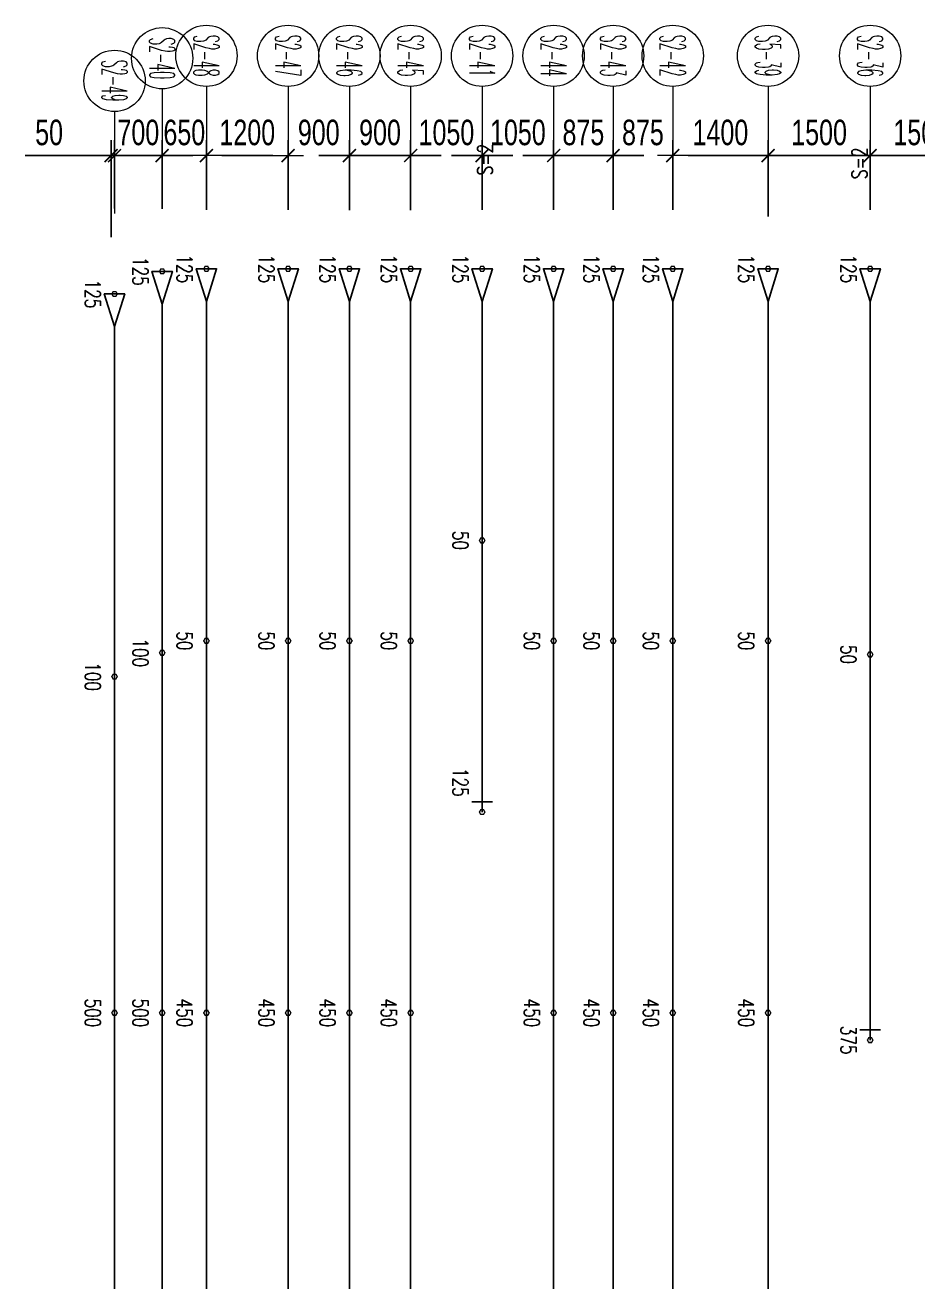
# Model space of a CAD drawing. Header units: millimetres. Extents: x 118516 to 588795, y -24154 to 50684.
# Drawn here: x 507887 to 521001, y 24249 to 42710 of the extents above; entities that cross this region are included whole.
import ezdxf
from ezdxf.enums import TextEntityAlignment as Align

# ---------------------------------------------------------------- set-up
doc = ezdxf.new("R2010")
doc.units = ezdxf.units.MM
doc.layers.get('0').update_dxf_attribs({"lineweight": 20})
doc.layers.get('Defpoints').update_dxf_attribs({"color": 151, "lineweight": 9})
doc.layers.add('ARES_TAG', color=3, linetype='Continuous')
doc.layers.add('NDC_S_TENDON', color=10, linetype='Continuous')
doc.layers.add('Current plane_Column', color=7, linetype='Continuous', true_color=0x4b00ff)
for name, color, linetype, lineweight in [('NDC_S-TENDON', 6, 'Continuous', 35), ('NDC_S_ANNO', 7, 'Continuous', 20), ('NDC_S_DIM', 1, 'Continuous', 15), ('NDC_S_SYMBOL', 1, 'Continuous', 15)]:
    doc.layers.add(name, color=color, linetype=linetype, lineweight=lineweight)
doc.styles.add('ARES_ROMANS_0.36', font='romans.shx', dxfattribs={"width": 0.36, "bigfont": 'vns.shx'})
doc.styles.add('NDC_ANNO', font='', dxfattribs={"width": 0.8})
doc.styles.add('NDC_DIM', font='', dxfattribs={"width": 0.75})
doc.styles.get('NDC_ANNO').set_extended_font_data('Dotum')
doc.styles.get('NDC_DIM').set_extended_font_data('Dotum')
doc.dimstyles.new('NDC_dim_150', dxfattribs={"dimscale": 150, "dimtxt": 2.5, "dimasz": 1.5, "dimexe": 1.5, "dimexo": 2.5, "dimgap": 1, "dimtad": 1, "dimdec": 0, "dimzin": 0, "dimdsep": 46, "dimtxsty": 'NDC_DIM', "dimblk": 'DIMMARK', "dimcen": 0.09, "dimdle": 1.2, "dimclrd": 1, "dimclre": 1, "dimclrt": 3, "dimadec": 0, "dimazin": 0, "dimtfac": 1, "dimtdec": 0, "dimtix": 1, "dimtofl": 0, "dimtmove": 0, "dimatfit": 3, "dimfxl": 8, "dimfxlon": 1, "dimtolj": 1, "dimtzin": 0, "dimarcsym": 0})

# ---------------------------------------------------------------- blocks, each defined once
blk = doc.blocks.new('*U698')
at = {"layer": 'NDC_S_SYMBOL', "color": 3}
blk.add_line((-7250, 0), (-5750, 0), dxfattribs=at)
blk.add_circle((-7700, 0), 450, dxfattribs=at)
at = {"layer": 'NDC_S_TENDON'}
for p, q in [((-3570, 0), (-3144, 0)), ((-3144, 0), (2787, 0)), ((2787, 0), (25216, 0))]:
    blk.add_line(p, q, dxfattribs=at)
blk.add_lwpolyline([(-4090, 0), (-4570, 150), (-4570, -150), (-4090, 0), (-3570, 0)], dxfattribs=at)
at = {"layer": 'ARES_TAG', "style": 'ARES_ROMANS_0.36', "width": 0.36}
blk.add_attdef('S3', text='', height=375, dxfattribs=at).set_placement((-7700, 0), align=Align.MIDDLE_CENTER)
blk = doc.blocks.new('*U699')
at = {"layer": 'NDC_S_SYMBOL', "color": 3}
blk.add_line((-6586, 0), (-5086, 0), dxfattribs=at)
blk.add_circle((-7036, 0), 450, dxfattribs=at)
at = {"layer": 'NDC_S_TENDON'}
for p, q in [((-2907, 0), (-3144, 0)), ((-3144, 0), (2787, 0)), ((2787, 0), (25216, 0))]:
    blk.add_line(p, q, dxfattribs=at)
blk.add_lwpolyline([(-3427, 0), (-3907, 150), (-3907, -150), (-3427, 0), (-2907, 0)], dxfattribs=at)
at = {"layer": 'ARES_TAG', "style": 'ARES_ROMANS_0.36', "width": 0.36}
blk.add_attdef('S3', text='', height=375, dxfattribs=at).set_placement((-7036, 0), align=Align.MIDDLE_CENTER)
blk = doc.blocks.new('*U659')
at = {"layer": 'NDC_S_SYMBOL', "color": 3}
blk.add_line((-7323, 0), (-5823, 0), dxfattribs=at)
blk.add_circle((-7773, 0), 450, dxfattribs=at)
at = {"layer": 'NDC_S_TENDON'}
for p, q in [((-3644, 0), (-3144, 0)), ((-3144, 0), (2787, 0)), ((2787, 0), (25216, 0))]:
    blk.add_line(p, q, dxfattribs=at)
blk.add_lwpolyline([(-4164, 0), (-4644, 150), (-4644, -150), (-4164, 0), (-3644, 0)], dxfattribs=at)
at = {"layer": 'ARES_TAG', "style": 'ARES_ROMANS_0.36', "width": 0.36}
blk.add_attdef('S3', text='', height=375, dxfattribs=at).set_placement((-7773, 0), align=Align.MIDDLE_CENTER)
blk = doc.blocks.new('*U657')
at = {"layer": 'NDC_S_SYMBOL', "color": 3}
blk.add_line((-7323, 0), (-5823, 0), dxfattribs=at)
blk.add_circle((-7773, 0), 450, dxfattribs=at)
at = {"layer": 'NDC_S_TENDON'}
for p, q in [((-3644, 0), (-3144, 0)), ((-3144, 0), (2787, 0)), ((2787, 0), (5686, 0)), ((5686, 0), (6686, 0)), ((6536, -150), (6536, 150))]:
    blk.add_line(p, q, dxfattribs=at)
blk.add_lwpolyline([(-4164, 0), (-4644, 150), (-4644, -150), (-4164, 0), (-3644, 0)], dxfattribs=at)
at = {"layer": 'ARES_TAG', "style": 'ARES_ROMANS_0.36', "width": 0.36}
blk.add_attdef('S3', text='', height=375, dxfattribs=at).set_placement((-7773, 0), align=Align.MIDDLE_CENTER)
blk = doc.blocks.new('*U695')
at = {"layer": 'NDC_S_SYMBOL', "color": 3}
blk.add_line((-7323, 0), (-5823, 0), dxfattribs=at)
blk.add_circle((-7773, 0), 450, dxfattribs=at)
at = {"layer": 'NDC_S_TENDON'}
for p, q in [((-3644, 0), (-3144, 0)), ((-3144, 0), (2787, 0)), ((2787, 0), (2336, 0)), ((2336, 0), (3336, 0)), ((3186, -150), (3186, 150))]:
    blk.add_line(p, q, dxfattribs=at)
blk.add_lwpolyline([(-4164, 0), (-4644, 150), (-4644, -150), (-4164, 0), (-3644, 0)], dxfattribs=at)
at = {"layer": 'ARES_TAG', "style": 'ARES_ROMANS_0.36', "width": 0.36}
blk.add_attdef('S3', text='', height=375, dxfattribs=at).set_placement((-7773, 0), align=Align.MIDDLE_CENTER)
blk = doc.blocks.new('HTB TDY')
at = {"layer": 'NDC_S-TENDON', "linetype": 'Continuous'}
for points, elevation in [([(1190, 29593, 20, 20, 0), (1170, 29628, 20, 20, 0), (1130, 29628, 20, 20, 0), (1110, 29593, 20, 20, 0), (1130, 29558, 20, 20, 0), (1170, 29558, 20, 20, 0)], 3575), ([(1190, 29593, 20, 20, 0), (1170, 29628, 20, 20, 0), (1130, 29628, 20, 20, 0), (1110, 29593, 20, 20, 0), (1130, 29558, 20, 20, 0), (1170, 29558, 20, 20, 0)], 3575), ([(1840, 29630, 20, 20, 0), (1820, 29665, 20, 20, 0), (1780, 29665, 20, 20, 0), (1760, 29630, 20, 20, 0), (1780, 29595, 20, 20, 0), (1820, 29595, 20, 20, 0)], 3575), ([(1840, 29630, 20, 20, 0), (1820, 29665, 20, 20, 0), (1780, 29665, 20, 20, 0), (1760, 29630, 20, 20, 0), (1780, 29595, 20, 20, 0), (1820, 29595, 20, 20, 0)], 3575), ([(3040, 29630, 20, 20, 0), (3020, 29665, 20, 20, 0), (2980, 29665, 20, 20, 0), (2960, 29630, 20, 20, 0), (2980, 29595, 20, 20, 0), (3020, 29595, 20, 20, 0)], 3575), ([(3040, 29630, 20, 20, 0), (3020, 29665, 20, 20, 0), (2980, 29665, 20, 20, 0), (2960, 29630, 20, 20, 0), (2980, 29595, 20, 20, 0), (3020, 29595, 20, 20, 0)], 3575), ([(3940, 29630, 20, 20, 0), (3920, 29665, 20, 20, 0), (3880, 29665, 20, 20, 0), (3860, 29630, 20, 20, 0), (3880, 29595, 20, 20, 0), (3920, 29595, 20, 20, 0)], 3575), ([(3940, 29630, 20, 20, 0), (3920, 29665, 20, 20, 0), (3880, 29665, 20, 20, 0), (3860, 29630, 20, 20, 0), (3880, 29595, 20, 20, 0), (3920, 29595, 20, 20, 0)], 3575), ([(4840, 29630, 20, 20, 0), (4820, 29665, 20, 20, 0), (4780, 29665, 20, 20, 0), (4760, 29630, 20, 20, 0), (4780, 29595, 20, 20, 0), (4820, 29595, 20, 20, 0)], 3575), ([(4840, 29630, 20, 20, 0), (4820, 29665, 20, 20, 0), (4780, 29665, 20, 20, 0), (4760, 29630, 20, 20, 0), (4780, 29595, 20, 20, 0), (4820, 29595, 20, 20, 0)], 3575), ([(5890, 29630, 20, 20, 0), (5870, 29665, 20, 20, 0), (5830, 29665, 20, 20, 0), (5810, 29630, 20, 20, 0), (5830, 29595, 20, 20, 0), (5870, 29595, 20, 20, 0)], 3575), ([(5890, 29630, 20, 20, 0), (5870, 29665, 20, 20, 0), (5830, 29665, 20, 20, 0), (5810, 29630, 20, 20, 0), (5830, 29595, 20, 20, 0), (5870, 29595, 20, 20, 0)], 3575), ([(6940, 29630, 20, 20, 0), (6920, 29665, 20, 20, 0), (6880, 29665, 20, 20, 0), (6860, 29630, 20, 20, 0), (6880, 29595, 20, 20, 0), (6920, 29595, 20, 20, 0)], 3575), ([(6940, 29630, 20, 20, 0), (6920, 29665, 20, 20, 0), (6880, 29665, 20, 20, 0), (6860, 29630, 20, 20, 0), (6880, 29595, 20, 20, 0), (6920, 29595, 20, 20, 0)], 3575), ([(7815, 29630, 20, 20, 0), (7795, 29665, 20, 20, 0), (7755, 29665, 20, 20, 0), (7735, 29630, 20, 20, 0), (7755, 29595, 20, 20, 0), (7795, 29595, 20, 20, 0)], 3575), ([(7815, 29630, 20, 20, 0), (7795, 29665, 20, 20, 0), (7755, 29665, 20, 20, 0), (7735, 29630, 20, 20, 0), (7755, 29595, 20, 20, 0), (7795, 29595, 20, 20, 0)], 3575), ([(8690, 29630, 20, 20, 0), (8670, 29665, 20, 20, 0), (8630, 29665, 20, 20, 0), (8610, 29630, 20, 20, 0), (8630, 29595, 20, 20, 0), (8670, 29595, 20, 20, 0)], 3575), ([(8690, 29630, 20, 20, 0), (8670, 29665, 20, 20, 0), (8630, 29665, 20, 20, 0), (8610, 29630, 20, 20, 0), (8630, 29595, 20, 20, 0), (8670, 29595, 20, 20, 0)], 3575), ([(10090, 29630, 20, 20, 0), (10070, 29665, 20, 20, 0), (10030, 29665, 20, 20, 0), (10010, 29630, 20, 20, 0), (10030, 29595, 20, 20, 0), (10070, 29595, 20, 20, 0)], 3575), ([(10090, 29630, 20, 20, 0), (10070, 29665, 20, 20, 0), (10030, 29665, 20, 20, 0), (10010, 29630, 20, 20, 0), (10030, 29595, 20, 20, 0), (10070, 29595, 20, 20, 0)], 3575), ([(11590, 29630, 20, 20, 0), (11570, 29665, 20, 20, 0), (11530, 29665, 20, 20, 0), (11510, 29630, 20, 20, 0), (11530, 29595, 20, 20, 0), (11570, 29595, 20, 20, 0)], 3575), ([(11590, 29630, 20, 20, 0), (11570, 29665, 20, 20, 0), (11530, 29665, 20, 20, 0), (11510, 29630, 20, 20, 0), (11530, 29595, 20, 20, 0), (11570, 29595, 20, 20, 0)], 3575), ([(490, 29261, 20, 20, 0), (470, 29296, 20, 20, 0), (430, 29296, 20, 20, 0), (410, 29261, 20, 20, 0), (430, 29227, 20, 20, 0), (470, 29227, 20, 20, 0)], 3575), ([(490, 29261, 20, 20, 0), (470, 29296, 20, 20, 0), (430, 29296, 20, 20, 0), (410, 29261, 20, 20, 0), (430, 29227, 20, 20, 0), (470, 29227, 20, 20, 0)], 3575), ([(5890, 25640, 20, 20, 0), (5870, 25675, 20, 20, 0), (5830, 25675, 20, 20, 0), (5810, 25640, 20, 20, 0), (5830, 25605, 20, 20, 0), (5870, 25605, 20, 20, 0)], 3500), ([(5890, 25640, 20, 20, 0), (5870, 25675, 20, 20, 0), (5830, 25675, 20, 20, 0), (5810, 25640, 20, 20, 0), (5830, 25605, 20, 20, 0), (5870, 25605, 20, 20, 0)], 3500), ([(1840, 24165, 20, 20, 0), (1820, 24200, 20, 20, 0), (1780, 24200, 20, 20, 0), (1760, 24165, 20, 20, 0), (1780, 24130, 20, 20, 0), (1820, 24130, 20, 20, 0)], 3500), ([(1840, 24165, 20, 20, 0), (1820, 24200, 20, 20, 0), (1780, 24200, 20, 20, 0), (1760, 24165, 20, 20, 0), (1780, 24130, 20, 20, 0), (1820, 24130, 20, 20, 0)], 3500), ([(3040, 24165, 20, 20, 0), (3020, 24200, 20, 20, 0), (2980, 24200, 20, 20, 0), (2960, 24165, 20, 20, 0), (2980, 24130, 20, 20, 0), (3020, 24130, 20, 20, 0)], 3500), ([(3040, 24165, 20, 20, 0), (3020, 24200, 20, 20, 0), (2980, 24200, 20, 20, 0), (2960, 24165, 20, 20, 0), (2980, 24130, 20, 20, 0), (3020, 24130, 20, 20, 0)], 3500), ([(3940, 24165, 20, 20, 0), (3920, 24200, 20, 20, 0), (3880, 24200, 20, 20, 0), (3860, 24165, 20, 20, 0), (3880, 24130, 20, 20, 0), (3920, 24130, 20, 20, 0)], 3500), ([(3940, 24165, 20, 20, 0), (3920, 24200, 20, 20, 0), (3880, 24200, 20, 20, 0), (3860, 24165, 20, 20, 0), (3880, 24130, 20, 20, 0), (3920, 24130, 20, 20, 0)], 3500), ([(4840, 24165, 20, 20, 0), (4820, 24200, 20, 20, 0), (4780, 24200, 20, 20, 0), (4760, 24165, 20, 20, 0), (4780, 24130, 20, 20, 0), (4820, 24130, 20, 20, 0)], 3500), ([(4840, 24165, 20, 20, 0), (4820, 24200, 20, 20, 0), (4780, 24200, 20, 20, 0), (4760, 24165, 20, 20, 0), (4780, 24130, 20, 20, 0), (4820, 24130, 20, 20, 0)], 3500), ([(6940, 24165, 20, 20, 0), (6920, 24200, 20, 20, 0), (6880, 24200, 20, 20, 0), (6860, 24165, 20, 20, 0), (6880, 24130, 20, 20, 0), (6920, 24130, 20, 20, 0)], 3500), ([(6940, 24165, 20, 20, 0), (6920, 24200, 20, 20, 0), (6880, 24200, 20, 20, 0), (6860, 24165, 20, 20, 0), (6880, 24130, 20, 20, 0), (6920, 24130, 20, 20, 0)], 3500), ([(7815, 24165, 20, 20, 0), (7795, 24200, 20, 20, 0), (7755, 24200, 20, 20, 0), (7735, 24165, 20, 20, 0), (7755, 24130, 20, 20, 0), (7795, 24130, 20, 20, 0)], 3500), ([(7815, 24165, 20, 20, 0), (7795, 24200, 20, 20, 0), (7755, 24200, 20, 20, 0), (7735, 24165, 20, 20, 0), (7755, 24130, 20, 20, 0), (7795, 24130, 20, 20, 0)], 3500), ([(8690, 24165, 20, 20, 0), (8670, 24200, 20, 20, 0), (8630, 24200, 20, 20, 0), (8610, 24165, 20, 20, 0), (8630, 24130, 20, 20, 0), (8670, 24130, 20, 20, 0)], 3500), ([(8690, 24165, 20, 20, 0), (8670, 24200, 20, 20, 0), (8630, 24200, 20, 20, 0), (8610, 24165, 20, 20, 0), (8630, 24130, 20, 20, 0), (8670, 24130, 20, 20, 0)], 3500), ([(10090, 24165, 20, 20, 0), (10070, 24200, 20, 20, 0), (10030, 24200, 20, 20, 0), (10010, 24165, 20, 20, 0), (10030, 24130, 20, 20, 0), (10070, 24130, 20, 20, 0)], 3500), ([(10090, 24165, 20, 20, 0), (10070, 24200, 20, 20, 0), (10030, 24200, 20, 20, 0), (10010, 24165, 20, 20, 0), (10030, 24130, 20, 20, 0), (10070, 24130, 20, 20, 0)], 3500), ([(1190, 23990, 20, 20, 0), (1170, 24025, 20, 20, 0), (1130, 24025, 20, 20, 0), (1110, 23990, 20, 20, 0), (1130, 23955, 20, 20, 0), (1170, 23955, 20, 20, 0)], 3200), ([(1190, 23990, 20, 20, 0), (1170, 24025, 20, 20, 0), (1130, 24025, 20, 20, 0), (1110, 23990, 20, 20, 0), (1130, 23955, 20, 20, 0), (1170, 23955, 20, 20, 0)], 3200), ([(11590, 23965, 20, 20, 0), (11570, 24000, 20, 20, 0), (11530, 24000, 20, 20, 0), (11510, 23965, 20, 20, 0), (11530, 23930, 20, 20, 0), (11570, 23930, 20, 20, 0)], 3500), ([(11590, 23965, 20, 20, 0), (11570, 24000, 20, 20, 0), (11530, 24000, 20, 20, 0), (11510, 23965, 20, 20, 0), (11530, 23930, 20, 20, 0), (11570, 23930, 20, 20, 0)], 3500), ([(490, 23640, 20, 20, 0), (470, 23675, 20, 20, 0), (430, 23675, 20, 20, 0), (410, 23640, 20, 20, 0), (430, 23605, 20, 20, 0), (470, 23605, 20, 20, 0)], 3200), ([(490, 23640, 20, 20, 0), (470, 23675, 20, 20, 0), (430, 23675, 20, 20, 0), (410, 23640, 20, 20, 0), (430, 23605, 20, 20, 0), (470, 23605, 20, 20, 0)], 3200), ([(5890, 21650, 20, 20, 0), (5870, 21685, 20, 20, 0), (5830, 21685, 20, 20, 0), (5810, 21650, 20, 20, 0), (5830, 21615, 20, 20, 0), (5870, 21615, 20, 20, 0)], 3575), ([(5890, 21650, 20, 20, 0), (5870, 21685, 20, 20, 0), (5830, 21685, 20, 20, 0), (5810, 21650, 20, 20, 0), (5830, 21615, 20, 20, 0), (5870, 21615, 20, 20, 0)], 3575), ([(490, 18700, 20, 20, 0), (470, 18735, 20, 20, 0), (430, 18735, 20, 20, 0), (410, 18700, 20, 20, 0), (430, 18665, 20, 20, 0), (470, 18665, 20, 20, 0)], 3600), ([(490, 18700, 20, 20, 0), (470, 18735, 20, 20, 0), (430, 18735, 20, 20, 0), (410, 18700, 20, 20, 0), (430, 18665, 20, 20, 0), (470, 18665, 20, 20, 0)], 3600), ([(490, 18700, 20, 20, 0), (470, 18735, 20, 20, 0), (430, 18735, 20, 20, 0), (410, 18700, 20, 20, 0), (430, 18665, 20, 20, 0), (470, 18665, 20, 20, 0)], 3600), ([(490, 18700, 20, 20, 0), (470, 18735, 20, 20, 0), (430, 18735, 20, 20, 0), (410, 18700, 20, 20, 0), (430, 18665, 20, 20, 0), (470, 18665, 20, 20, 0)], 3600), ([(1190, 18700, 20, 20, 0), (1170, 18735, 20, 20, 0), (1130, 18735, 20, 20, 0), (1110, 18700, 20, 20, 0), (1130, 18665, 20, 20, 0), (1170, 18665, 20, 20, 0)], 3600), ([(1190, 18700, 20, 20, 0), (1170, 18735, 20, 20, 0), (1130, 18735, 20, 20, 0), (1110, 18700, 20, 20, 0), (1130, 18665, 20, 20, 0), (1170, 18665, 20, 20, 0)], 3600), ([(1190, 18700, 20, 20, 0), (1170, 18735, 20, 20, 0), (1130, 18735, 20, 20, 0), (1110, 18700, 20, 20, 0), (1130, 18665, 20, 20, 0), (1170, 18665, 20, 20, 0)], 3600), ([(1190, 18700, 20, 20, 0), (1170, 18735, 20, 20, 0), (1130, 18735, 20, 20, 0), (1110, 18700, 20, 20, 0), (1130, 18665, 20, 20, 0), (1170, 18665, 20, 20, 0)], 3600), ([(1840, 18700, 20, 20, 0), (1820, 18735, 20, 20, 0), (1780, 18735, 20, 20, 0), (1760, 18700, 20, 20, 0), (1780, 18665, 20, 20, 0), (1820, 18665, 20, 20, 0)], 3650), ([(1840, 18700, 20, 20, 0), (1820, 18735, 20, 20, 0), (1780, 18735, 20, 20, 0), (1760, 18700, 20, 20, 0), (1780, 18665, 20, 20, 0), (1820, 18665, 20, 20, 0)], 3650), ([(1840, 18700, 20, 20, 0), (1820, 18735, 20, 20, 0), (1780, 18735, 20, 20, 0), (1760, 18700, 20, 20, 0), (1780, 18665, 20, 20, 0), (1820, 18665, 20, 20, 0)], 3650), ([(1840, 18700, 20, 20, 0), (1820, 18735, 20, 20, 0), (1780, 18735, 20, 20, 0), (1760, 18700, 20, 20, 0), (1780, 18665, 20, 20, 0), (1820, 18665, 20, 20, 0)], 3650), ([(3040, 18700, 20, 20, 0), (3020, 18735, 20, 20, 0), (2980, 18735, 20, 20, 0), (2960, 18700, 20, 20, 0), (2980, 18665, 20, 20, 0), (3020, 18665, 20, 20, 0)], 3650), ([(3040, 18700, 20, 20, 0), (3020, 18735, 20, 20, 0), (2980, 18735, 20, 20, 0), (2960, 18700, 20, 20, 0), (2980, 18665, 20, 20, 0), (3020, 18665, 20, 20, 0)], 3650), ([(3040, 18700, 20, 20, 0), (3020, 18735, 20, 20, 0), (2980, 18735, 20, 20, 0), (2960, 18700, 20, 20, 0), (2980, 18665, 20, 20, 0), (3020, 18665, 20, 20, 0)], 3650), ([(3040, 18700, 20, 20, 0), (3020, 18735, 20, 20, 0), (2980, 18735, 20, 20, 0), (2960, 18700, 20, 20, 0), (2980, 18665, 20, 20, 0), (3020, 18665, 20, 20, 0)], 3650), ([(3940, 18700, 20, 20, 0), (3920, 18735, 20, 20, 0), (3880, 18735, 20, 20, 0), (3860, 18700, 20, 20, 0), (3880, 18665, 20, 20, 0), (3920, 18665, 20, 20, 0)], 3650), ([(3940, 18700, 20, 20, 0), (3920, 18735, 20, 20, 0), (3880, 18735, 20, 20, 0), (3860, 18700, 20, 20, 0), (3880, 18665, 20, 20, 0), (3920, 18665, 20, 20, 0)], 3650), ([(3940, 18700, 20, 20, 0), (3920, 18735, 20, 20, 0), (3880, 18735, 20, 20, 0), (3860, 18700, 20, 20, 0), (3880, 18665, 20, 20, 0), (3920, 18665, 20, 20, 0)], 3650), ([(3940, 18700, 20, 20, 0), (3920, 18735, 20, 20, 0), (3880, 18735, 20, 20, 0), (3860, 18700, 20, 20, 0), (3880, 18665, 20, 20, 0), (3920, 18665, 20, 20, 0)], 3650), ([(4840, 18700, 20, 20, 0), (4820, 18735, 20, 20, 0), (4780, 18735, 20, 20, 0), (4760, 18700, 20, 20, 0), (4780, 18665, 20, 20, 0), (4820, 18665, 20, 20, 0)], 3650), ([(4840, 18700, 20, 20, 0), (4820, 18735, 20, 20, 0), (4780, 18735, 20, 20, 0), (4760, 18700, 20, 20, 0), (4780, 18665, 20, 20, 0), (4820, 18665, 20, 20, 0)], 3650), ([(4840, 18700, 20, 20, 0), (4820, 18735, 20, 20, 0), (4780, 18735, 20, 20, 0), (4760, 18700, 20, 20, 0), (4780, 18665, 20, 20, 0), (4820, 18665, 20, 20, 0)], 3650), ([(4840, 18700, 20, 20, 0), (4820, 18735, 20, 20, 0), (4780, 18735, 20, 20, 0), (4760, 18700, 20, 20, 0), (4780, 18665, 20, 20, 0), (4820, 18665, 20, 20, 0)], 3650), ([(6940, 18700, 20, 20, 0), (6920, 18735, 20, 20, 0), (6880, 18735, 20, 20, 0), (6860, 18700, 20, 20, 0), (6880, 18665, 20, 20, 0), (6920, 18665, 20, 20, 0)], 3650), ([(6940, 18700, 20, 20, 0), (6920, 18735, 20, 20, 0), (6880, 18735, 20, 20, 0), (6860, 18700, 20, 20, 0), (6880, 18665, 20, 20, 0), (6920, 18665, 20, 20, 0)], 3650), ([(6940, 18700, 20, 20, 0), (6920, 18735, 20, 20, 0), (6880, 18735, 20, 20, 0), (6860, 18700, 20, 20, 0), (6880, 18665, 20, 20, 0), (6920, 18665, 20, 20, 0)], 3650), ([(6940, 18700, 20, 20, 0), (6920, 18735, 20, 20, 0), (6880, 18735, 20, 20, 0), (6860, 18700, 20, 20, 0), (6880, 18665, 20, 20, 0), (6920, 18665, 20, 20, 0)], 3650), ([(7815, 18700, 20, 20, 0), (7795, 18735, 20, 20, 0), (7755, 18735, 20, 20, 0), (7735, 18700, 20, 20, 0), (7755, 18665, 20, 20, 0), (7795, 18665, 20, 20, 0)], 3650), ([(7815, 18700, 20, 20, 0), (7795, 18735, 20, 20, 0), (7755, 18735, 20, 20, 0), (7735, 18700, 20, 20, 0), (7755, 18665, 20, 20, 0), (7795, 18665, 20, 20, 0)], 3650), ([(7815, 18700, 20, 20, 0), (7795, 18735, 20, 20, 0), (7755, 18735, 20, 20, 0), (7735, 18700, 20, 20, 0), (7755, 18665, 20, 20, 0), (7795, 18665, 20, 20, 0)], 3650), ([(7815, 18700, 20, 20, 0), (7795, 18735, 20, 20, 0), (7755, 18735, 20, 20, 0), (7735, 18700, 20, 20, 0), (7755, 18665, 20, 20, 0), (7795, 18665, 20, 20, 0)], 3650), ([(8690, 18700, 20, 20, 0), (8670, 18735, 20, 20, 0), (8630, 18735, 20, 20, 0), (8610, 18700, 20, 20, 0), (8630, 18665, 20, 20, 0), (8670, 18665, 20, 20, 0)], 3650), ([(8690, 18700, 20, 20, 0), (8670, 18735, 20, 20, 0), (8630, 18735, 20, 20, 0), (8610, 18700, 20, 20, 0), (8630, 18665, 20, 20, 0), (8670, 18665, 20, 20, 0)], 3650), ([(8690, 18700, 20, 20, 0), (8670, 18735, 20, 20, 0), (8630, 18735, 20, 20, 0), (8610, 18700, 20, 20, 0), (8630, 18665, 20, 20, 0), (8670, 18665, 20, 20, 0)], 3650), ([(8690, 18700, 20, 20, 0), (8670, 18735, 20, 20, 0), (8630, 18735, 20, 20, 0), (8610, 18700, 20, 20, 0), (8630, 18665, 20, 20, 0), (8670, 18665, 20, 20, 0)], 3650), ([(10090, 18700, 20, 20, 0), (10070, 18735, 20, 20, 0), (10030, 18735, 20, 20, 0), (10010, 18700, 20, 20, 0), (10030, 18665, 20, 20, 0), (10070, 18665, 20, 20, 0)], 3650), ([(10090, 18700, 20, 20, 0), (10070, 18735, 20, 20, 0), (10030, 18735, 20, 20, 0), (10010, 18700, 20, 20, 0), (10030, 18665, 20, 20, 0), (10070, 18665, 20, 20, 0)], 3650), ([(10090, 18700, 20, 20, 0), (10070, 18735, 20, 20, 0), (10030, 18735, 20, 20, 0), (10010, 18700, 20, 20, 0), (10030, 18665, 20, 20, 0), (10070, 18665, 20, 20, 0)], 3650), ([(10090, 18700, 20, 20, 0), (10070, 18735, 20, 20, 0), (10030, 18735, 20, 20, 0), (10010, 18700, 20, 20, 0), (10030, 18665, 20, 20, 0), (10070, 18665, 20, 20, 0)], 3650), ([(11590, 18300, 20, 20, 0), (11570, 18335, 20, 20, 0), (11530, 18335, 20, 20, 0), (11510, 18300, 20, 20, 0), (11530, 18265, 20, 20, 0), (11570, 18265, 20, 20, 0)], 3575), ([(11590, 18300, 20, 20, 0), (11570, 18335, 20, 20, 0), (11530, 18335, 20, 20, 0), (11510, 18300, 20, 20, 0), (11530, 18265, 20, 20, 0), (11570, 18265, 20, 20, 0)], 3575)]:
    blk.add_lwpolyline(points, format="xyseb", close=True, dxfattribs=dict(at, elevation=elevation))
ref = blk.add_blockref('*U698', (1150, 25023, 3563), dxfattribs=dict(rotation=270))
ref.add_attrib('S3', 'S2-40', dxfattribs={"layer": 'ARES_TAG', "height": 375, "rotation": 270, "style": 'ARES_ROMANS_0.36', "width": 0.36}).set_placement((1150, 32723, 3563), align=Align.MIDDLE_CENTER)
ref = blk.add_blockref('*U659', (1800, 24986, 3575), dxfattribs=dict(rotation=270))
ref.add_attrib('S3', 'S2-48', dxfattribs={"layer": 'ARES_TAG', "height": 375, "rotation": 270, "style": 'ARES_ROMANS_0.36', "width": 0.36}).set_placement((1800, 32760, 3575), align=Align.MIDDLE_CENTER)
ref = blk.add_blockref('*U659', (3000, 24986, 3575), dxfattribs=dict(rotation=270))
ref.add_attrib('S3', 'S2-47', dxfattribs={"layer": 'ARES_TAG', "height": 375, "rotation": 270, "style": 'ARES_ROMANS_0.36', "width": 0.36}).set_placement((3000, 32760, 3575), align=Align.MIDDLE_CENTER)
ref = blk.add_blockref('*U659', (3900, 24986, 3575), dxfattribs=dict(rotation=270))
ref.add_attrib('S3', 'S2-46', dxfattribs={"layer": 'ARES_TAG', "height": 375, "rotation": 270, "style": 'ARES_ROMANS_0.36', "width": 0.36}).set_placement((3900, 32760, 3575), align=Align.MIDDLE_CENTER)
ref = blk.add_blockref('*U659', (4800, 24986, 3575), dxfattribs=dict(rotation=270))
ref.add_attrib('S3', 'S2-45', dxfattribs={"layer": 'ARES_TAG', "height": 375, "rotation": 270, "style": 'ARES_ROMANS_0.36', "width": 0.36}).set_placement((4800, 32760, 3575), align=Align.MIDDLE_CENTER)
ref = blk.add_blockref('*U695', (5850, 24986, 7150), dxfattribs=dict(rotation=270))
ref.add_attrib('S3', 'S2-41', dxfattribs={"layer": 'ARES_TAG', "height": 375, "rotation": 270, "style": 'ARES_ROMANS_0.36', "width": 0.36}).set_placement((5850, 32760, 7150), align=Align.MIDDLE_CENTER)
ref = blk.add_blockref('*U659', (6900, 24986, 3575), dxfattribs=dict(rotation=270))
ref.add_attrib('S3', 'S2-44', dxfattribs={"layer": 'ARES_TAG', "height": 375, "rotation": 270, "style": 'ARES_ROMANS_0.36', "width": 0.36}).set_placement((6900, 32760, 3575), align=Align.MIDDLE_CENTER)
ref = blk.add_blockref('*U659', (7775, 24986, 3575), dxfattribs=dict(rotation=270))
ref.add_attrib('S3', 'S2-43', dxfattribs={"layer": 'ARES_TAG', "height": 375, "rotation": 270, "style": 'ARES_ROMANS_0.36', "width": 0.36}).set_placement((7775, 32760, 3575), align=Align.MIDDLE_CENTER)
ref = blk.add_blockref('*U659', (8650, 24986, 3575), dxfattribs=dict(rotation=270))
ref.add_attrib('S3', 'S2-42', dxfattribs={"layer": 'ARES_TAG', "height": 375, "rotation": 270, "style": 'ARES_ROMANS_0.36', "width": 0.36}).set_placement((8650, 32760, 3575), align=Align.MIDDLE_CENTER)
ref = blk.add_blockref('*U659', (10050, 24986, 3575), dxfattribs=dict(rotation=270))
ref.add_attrib('S3', 'S5-39', dxfattribs={"layer": 'ARES_TAG', "height": 375, "rotation": 270, "style": 'ARES_ROMANS_0.36', "width": 0.36}).set_placement((10050, 32760, 3575), align=Align.MIDDLE_CENTER)
ref = blk.add_blockref('*U657', (11550, 24986, 3575), dxfattribs=dict(rotation=270))
ref.add_attrib('S3', 'S2-36', dxfattribs={"layer": 'ARES_TAG', "height": 375, "rotation": 270, "style": 'ARES_ROMANS_0.36', "width": 0.36}).set_placement((11550, 32760, 3575), align=Align.MIDDLE_CENTER)
ref = blk.add_blockref('*U699', (450, 25355, 3564), dxfattribs=dict(rotation=270))
ref.add_attrib('S3', 'S2-49', dxfattribs={"layer": 'ARES_TAG', "height": 375, "rotation": 270, "style": 'ARES_ROMANS_0.36', "width": 0.36}).set_placement((450, 32391, 3564), align=Align.MIDDLE_CENTER)
at = {"layer": 'NDC_S_ANNO', "linetype": 'Continuous', "char_height": 225, "attachment_point": 5, "line_spacing_factor": 0.75, "style": 'NDC_ANNO'}
for s, insert, rotation in [('\\FSTANDARD.shx;S=2', (5892, 31234, 3700), 90), ('\\FSTANDARD.shx;S=2', (11393, 31180, 3700), 90), ('\\FSTANDARD.shx;125', (830, 29593, 3565), 270), ('\\FSTANDARD.shx;125', (1480, 29630, 3575), 270), ('\\FSTANDARD.shx;125', (2680, 29630, 3575), 270), ('\\FSTANDARD.shx;125', (3580, 29630, 3575), 270), ('\\FSTANDARD.shx;125', (4480, 29630, 3575), 270), ('\\FSTANDARD.shx;125', (5530, 29630, 3575), 270), ('\\FSTANDARD.shx;125', (6580, 29630, 3575), 270), ('\\FSTANDARD.shx;125', (7455, 29630, 3575), 270), ('\\FSTANDARD.shx;125', (8330, 29630, 3575), 270), ('\\FSTANDARD.shx;125', (9730, 29630, 3575), 270), ('\\FSTANDARD.shx;125', (11230, 29630, 3575), 270), ('\\FSTANDARD.shx;125', (130, 29261, 3570), 270), ('\\FSTANDARD.shx;50', (5530, 25640, 3500), 270), ('\\FSTANDARD.shx;50', (1480, 24165, 3500), 270), ('\\FSTANDARD.shx;50', (2680, 24165, 3500), 270), ('\\FSTANDARD.shx;50', (3580, 24165, 3500), 270), ('\\FSTANDARD.shx;50', (4480, 24165, 3500), 270), ('\\FSTANDARD.shx;50', (6580, 24165, 3500), 270), ('\\FSTANDARD.shx;50', (7455, 24165, 3500), 270), ('\\FSTANDARD.shx;50', (8330, 24165, 3500), 270), ('\\FSTANDARD.shx;50', (9730, 24165, 3500), 270), ('\\FSTANDARD.shx;100', (830, 23990, 3200), 270), ('\\FSTANDARD.shx;50', (11230, 23965, 3500), 270), ('\\FSTANDARD.shx;100', (130, 23640, 3200), 270), ('\\FSTANDARD.shx;125', (5530, 22087, 3575), 270), ('\\FSTANDARD.shx;500', (130, 18700, 3600), 270), ('\\FSTANDARD.shx;500', (830, 18700, 3600), 270), ('\\FSTANDARD.shx;450', (1480, 18700, 3650), 270), ('\\FSTANDARD.shx;450', (2680, 18700, 3650), 270), ('\\FSTANDARD.shx;450', (3580, 18700, 3650), 270), ('\\FSTANDARD.shx;450', (4480, 18700, 3650), 270), ('\\FSTANDARD.shx;450', (6580, 18700, 3650), 270), ('\\FSTANDARD.shx;450', (7455, 18700, 3650), 270), ('\\FSTANDARD.shx;450', (8330, 18700, 3650), 270), ('\\FSTANDARD.shx;450', (9730, 18700, 3650), 270), ('\\FSTANDARD.shx;375', (11230, 18300, 3575), 270)]:
    blk.add_mtext(s, dxfattribs=dict(at, insert=insert, rotation=rotation))
blk = doc.blocks.new('DIMMARK')
at = {"layer": 'NDC_S_DIM', "color": 1}
blk.add_line((-1.5, 0), (1, 0), dxfattribs=at)
at = {"layer": 'NDC_S_DIM', "color": 2, "const_width": 0.1}
blk.add_lwpolyline([(-0.424, -0.424), (0.424, 0.424)], dxfattribs=at)
blk = doc.blocks.new('*D243')
at = {"layer": 'Defpoints', "color": 0, "ltscale": 100, "transparency": 16777216}
for p in [(509200, 40794), (509200, 37478, 3565), (509150, 37432)]:
    blk.add_point(p, dxfattribs=at)
at = {"layer": 'NDC_S_DIM', "color": 1, "lineweight": -2, "ltscale": 100, "transparency": 16777216}
for p, q in [((509150, 39594), (509150, 41019)), ((509200, 40015), (509200, 41019)), ((508925, 40794), (507887, 40794)), ((509425, 40794), (509650, 40794))]:
    blk.add_line(p, q, dxfattribs=at)
at = {"layer": 'NDC_S_DIM', "color": 1, "lineweight": -2, "ltscale": 100, "transparency": 16777216, "xscale": 225, "yscale": 225, "zscale": 225}
blk.add_blockref('DIMMARK', (509150, 40794), dxfattribs=at)
at = {"layer": 'NDC_S_DIM', "color": 1, "lineweight": -2, "ltscale": 100, "transparency": 16777216, "xscale": 225, "yscale": 225, "zscale": 225, "rotation": 180}
blk.add_blockref('DIMMARK', (509200, 40794), dxfattribs=at)
at = {"layer": 'NDC_S_DIM', "color": 3, "ltscale": 100, "transparency": 16777216, "insert": (508239, 41131), "char_height": 375, "attachment_point": 5, "style": 'NDC_DIM'}
blk.add_mtext('\\A1;50', dxfattribs=at)
blk = doc.blocks.new('*D244')
at = {"layer": 'Defpoints', "color": 0, "ltscale": 100, "transparency": 16777216}
for p in [(509900, 40794), (509200, 37478, 3565), (509900, 37444, 3559)]:
    blk.add_point(p, dxfattribs=at)
at = {"layer": 'NDC_S_DIM', "color": 1, "lineweight": -2, "ltscale": 100, "transparency": 16777216}
for p, q in [((509200, 40015), (509200, 41019)), ((509900, 40009), (509900, 41019)), ((508975, 40794), (508750, 40794)), ((510125, 40794), (510350, 40794))]:
    blk.add_line(p, q, dxfattribs=at)
at = {"layer": 'NDC_S_DIM', "color": 1, "lineweight": -2, "ltscale": 100, "transparency": 16777216, "xscale": 225, "yscale": 225, "zscale": 225}
blk.add_blockref('DIMMARK', (509200, 40794), dxfattribs=at)
at = {"layer": 'NDC_S_DIM', "color": 1, "lineweight": -2, "ltscale": 100, "transparency": 16777216, "xscale": 225, "yscale": 225, "zscale": 225, "rotation": 180}
blk.add_blockref('DIMMARK', (509900, 40794), dxfattribs=at)
at = {"layer": 'NDC_S_DIM', "color": 3, "ltscale": 100, "transparency": 16777216, "insert": (509550, 41131), "char_height": 375, "attachment_point": 5, "style": 'NDC_DIM'}
blk.add_mtext('\\A1;700', dxfattribs=at)
blk = doc.blocks.new('*D245')
at = {"layer": 'Defpoints', "color": 0, "ltscale": 100, "transparency": 16777216}
for p in [(510550, 40794), (509900, 37444, 3559), (510550, 37366, 3567)]:
    blk.add_point(p, dxfattribs=at)
at = {"layer": 'NDC_S_DIM', "color": 1, "lineweight": -2, "ltscale": 100, "transparency": 16777216}
for p, q in [((509900, 40009), (509900, 41019)), ((510550, 39999), (510550, 41019)), ((509675, 40794), (509450, 40794)), ((510775, 40794), (511000, 40794))]:
    blk.add_line(p, q, dxfattribs=at)
at = {"layer": 'NDC_S_DIM', "color": 1, "lineweight": -2, "ltscale": 100, "transparency": 16777216, "xscale": 225, "yscale": 225, "zscale": 225}
blk.add_blockref('DIMMARK', (509900, 40794), dxfattribs=at)
at = {"layer": 'NDC_S_DIM', "color": 1, "lineweight": -2, "ltscale": 100, "transparency": 16777216, "xscale": 225, "yscale": 225, "zscale": 225, "rotation": 180}
blk.add_blockref('DIMMARK', (510550, 40794), dxfattribs=at)
at = {"layer": 'NDC_S_DIM', "color": 3, "ltscale": 100, "transparency": 16777216, "insert": (510225, 41131), "char_height": 375, "attachment_point": 5, "style": 'NDC_DIM'}
blk.add_mtext('\\A1;650', dxfattribs=at)
blk = doc.blocks.new('*D246')
at = {"layer": 'Defpoints', "color": 0, "ltscale": 100, "transparency": 16777216}
for p in [(511750, 40794), (510550, 37366, 3567), (511750, 37349, 3567)]:
    blk.add_point(p, dxfattribs=at)
at = {"layer": 'NDC_S_DIM', "color": 1, "lineweight": -2, "ltscale": 100, "transparency": 16777216}
for p, q in [((510550, 39999), (510550, 41019)), ((511750, 39997), (511750, 41019)), ((510775, 40794), (511525, 40794))]:
    blk.add_line(p, q, dxfattribs=at)
at = {"layer": 'NDC_S_DIM', "color": 1, "lineweight": -2, "ltscale": 100, "transparency": 16777216, "xscale": 225, "yscale": 225, "zscale": 225, "rotation": 180}
blk.add_blockref('DIMMARK', (510550, 40794), dxfattribs=at)
at = {"layer": 'NDC_S_DIM', "color": 1, "lineweight": -2, "ltscale": 100, "transparency": 16777216, "xscale": 225, "yscale": 225, "zscale": 225}
blk.add_blockref('DIMMARK', (511750, 40794), dxfattribs=at)
at = {"layer": 'NDC_S_DIM', "color": 3, "ltscale": 100, "transparency": 16777216, "insert": (511150, 41131), "char_height": 375, "attachment_point": 5, "style": 'NDC_DIM'}
blk.add_mtext('\\A1;1200', dxfattribs=at)
blk = doc.blocks.new('*D247')
at = {"layer": 'Defpoints', "color": 0, "ltscale": 100, "transparency": 16777216}
for p in [(512650, 40794), (511750, 37349, 3567), (512650, 37311, 3567)]:
    blk.add_point(p, dxfattribs=at)
at = {"layer": 'NDC_S_DIM', "color": 1, "lineweight": -2, "ltscale": 100, "transparency": 16777216}
for p, q in [((511750, 39997), (511750, 41019)), ((512650, 39992), (512650, 41019)), ((511525, 40794), (511300, 40794)), ((512875, 40794), (513100, 40794))]:
    blk.add_line(p, q, dxfattribs=at)
at = {"layer": 'NDC_S_DIM', "color": 1, "lineweight": -2, "ltscale": 100, "transparency": 16777216, "xscale": 225, "yscale": 225, "zscale": 225}
blk.add_blockref('DIMMARK', (511750, 40794), dxfattribs=at)
at = {"layer": 'NDC_S_DIM', "color": 1, "lineweight": -2, "ltscale": 100, "transparency": 16777216, "xscale": 225, "yscale": 225, "zscale": 225, "rotation": 180}
blk.add_blockref('DIMMARK', (512650, 40794), dxfattribs=at)
at = {"layer": 'NDC_S_DIM', "color": 3, "ltscale": 100, "transparency": 16777216, "insert": (512200, 41131), "char_height": 375, "attachment_point": 5, "style": 'NDC_DIM'}
blk.add_mtext('\\A1;900', dxfattribs=at)
blk = doc.blocks.new('*D248')
at = {"layer": 'Defpoints', "color": 0, "ltscale": 100, "transparency": 16777216}
for p in [(513550, 40794), (512650, 37311, 3567), (513550, 37311, 3567)]:
    blk.add_point(p, dxfattribs=at)
at = {"layer": 'NDC_S_DIM', "color": 1, "lineweight": -2, "ltscale": 100, "transparency": 16777216}
for p, q in [((512650, 39992), (512650, 41019)), ((513550, 39992), (513550, 41019)), ((512425, 40794), (512200, 40794)), ((513775, 40794), (514000, 40794))]:
    blk.add_line(p, q, dxfattribs=at)
at = {"layer": 'NDC_S_DIM', "color": 1, "lineweight": -2, "ltscale": 100, "transparency": 16777216, "xscale": 225, "yscale": 225, "zscale": 225}
blk.add_blockref('DIMMARK', (512650, 40794), dxfattribs=at)
at = {"layer": 'NDC_S_DIM', "color": 1, "lineweight": -2, "ltscale": 100, "transparency": 16777216, "xscale": 225, "yscale": 225, "zscale": 225, "rotation": 180}
blk.add_blockref('DIMMARK', (513550, 40794), dxfattribs=at)
at = {"layer": 'NDC_S_DIM', "color": 3, "ltscale": 100, "transparency": 16777216, "insert": (513100, 41131), "char_height": 375, "attachment_point": 5, "style": 'NDC_DIM'}
blk.add_mtext('\\A1;900', dxfattribs=at)
blk = doc.blocks.new('*D249')
at = {"layer": 'Defpoints', "color": 0, "ltscale": 100, "transparency": 16777216}
for p in [(514600, 40794), (513550, 37311, 3567), (514600, 37346, 3562)]:
    blk.add_point(p, dxfattribs=at)
at = {"layer": 'NDC_S_DIM', "color": 1, "lineweight": -2, "ltscale": 100, "transparency": 16777216}
for p, q in [((513550, 39992), (513550, 41019)), ((514600, 39996), (514600, 41019)), ((513325, 40794), (513100, 40794)), ((514825, 40794), (515050, 40794))]:
    blk.add_line(p, q, dxfattribs=at)
at = {"layer": 'NDC_S_DIM', "color": 1, "lineweight": -2, "ltscale": 100, "transparency": 16777216, "xscale": 225, "yscale": 225, "zscale": 225}
blk.add_blockref('DIMMARK', (513550, 40794), dxfattribs=at)
at = {"layer": 'NDC_S_DIM', "color": 1, "lineweight": -2, "ltscale": 100, "transparency": 16777216, "xscale": 225, "yscale": 225, "zscale": 225, "rotation": 180}
blk.add_blockref('DIMMARK', (514600, 40794), dxfattribs=at)
at = {"layer": 'NDC_S_DIM', "color": 3, "ltscale": 100, "transparency": 16777216, "insert": (514075, 41131), "char_height": 375, "attachment_point": 5, "style": 'NDC_DIM'}
blk.add_mtext('\\A1;1050', dxfattribs=at)
blk = doc.blocks.new('*D250')
at = {"layer": 'Defpoints', "color": 0, "ltscale": 100, "transparency": 16777216}
for p in [(515650, 40794), (514600, 37346, 3562), (515650, 37349, 3567)]:
    blk.add_point(p, dxfattribs=at)
at = {"layer": 'NDC_S_DIM', "color": 1, "lineweight": -2, "ltscale": 100, "transparency": 16777216}
for p, q in [((514600, 39996), (514600, 41019)), ((515650, 39997), (515650, 41019)), ((514375, 40794), (514150, 40794)), ((515875, 40794), (516100, 40794))]:
    blk.add_line(p, q, dxfattribs=at)
at = {"layer": 'NDC_S_DIM', "color": 1, "lineweight": -2, "ltscale": 100, "transparency": 16777216, "xscale": 225, "yscale": 225, "zscale": 225}
blk.add_blockref('DIMMARK', (514600, 40794), dxfattribs=at)
at = {"layer": 'NDC_S_DIM', "color": 1, "lineweight": -2, "ltscale": 100, "transparency": 16777216, "xscale": 225, "yscale": 225, "zscale": 225, "rotation": 180}
blk.add_blockref('DIMMARK', (515650, 40794), dxfattribs=at)
at = {"layer": 'NDC_S_DIM', "color": 3, "ltscale": 100, "transparency": 16777216, "insert": (515125, 41131), "char_height": 375, "attachment_point": 5, "style": 'NDC_DIM'}
blk.add_mtext('\\A1;1050', dxfattribs=at)
blk = doc.blocks.new('*D251')
at = {"layer": 'Defpoints', "color": 0, "ltscale": 100, "transparency": 16777216}
for p in [(518800, 40794), (517400, 37349, 3567), (518800, 37359, 2875)]:
    blk.add_point(p, dxfattribs=at)
at = {"layer": 'NDC_S_DIM', "color": 1, "lineweight": -2, "ltscale": 100, "transparency": 16777216}
for p, q in [((517400, 39997), (517400, 41019)), ((518800, 39898), (518800, 41019)), ((517625, 40794), (518575, 40794))]:
    blk.add_line(p, q, dxfattribs=at)
at = {"layer": 'NDC_S_DIM', "color": 1, "lineweight": -2, "ltscale": 100, "transparency": 16777216, "xscale": 225, "yscale": 225, "zscale": 225, "rotation": 180}
blk.add_blockref('DIMMARK', (517400, 40794), dxfattribs=at)
at = {"layer": 'NDC_S_DIM', "color": 1, "lineweight": -2, "ltscale": 100, "transparency": 16777216, "xscale": 225, "yscale": 225, "zscale": 225}
blk.add_blockref('DIMMARK', (518800, 40794), dxfattribs=at)
at = {"layer": 'NDC_S_DIM', "color": 3, "ltscale": 100, "transparency": 16777216, "insert": (518100, 41131), "char_height": 375, "attachment_point": 5, "style": 'NDC_DIM'}
blk.add_mtext('\\A1;1400', dxfattribs=at)
blk = doc.blocks.new('*D252')
at = {"layer": 'Defpoints', "color": 0, "ltscale": 100, "transparency": 16777216}
for p in [(520300, 40794), (518800, 37359, 2875), (520300, 37350, 3568)]:
    blk.add_point(p, dxfattribs=at)
at = {"layer": 'NDC_S_DIM', "color": 1, "lineweight": -2, "ltscale": 100, "transparency": 16777216}
for p, q in [((518800, 39898), (518800, 41019)), ((520300, 39997), (520300, 41019)), ((519025, 40794), (520075, 40794))]:
    blk.add_line(p, q, dxfattribs=at)
at = {"layer": 'NDC_S_DIM', "color": 1, "lineweight": -2, "ltscale": 100, "transparency": 16777216, "xscale": 225, "yscale": 225, "zscale": 225, "rotation": 180}
blk.add_blockref('DIMMARK', (518800, 40794), dxfattribs=at)
at = {"layer": 'NDC_S_DIM', "color": 1, "lineweight": -2, "ltscale": 100, "transparency": 16777216, "xscale": 225, "yscale": 225, "zscale": 225}
blk.add_blockref('DIMMARK', (520300, 40794), dxfattribs=at)
at = {"layer": 'NDC_S_DIM', "color": 3, "ltscale": 100, "transparency": 16777216, "insert": (519550, 41131), "char_height": 375, "attachment_point": 5, "style": 'NDC_DIM'}
blk.add_mtext('\\A1;1500', dxfattribs=at)
blk = doc.blocks.new('*D253')
at = {"layer": 'Defpoints', "color": 0, "ltscale": 100, "transparency": 16777216}
for p in [(521800, 40794), (520300, 37350, 3568), (521800, 37350, 3568)]:
    blk.add_point(p, dxfattribs=at)
at = {"layer": 'NDC_S_DIM', "color": 1, "lineweight": -2, "ltscale": 100, "transparency": 16777216}
for p, q in [((520300, 39997), (520300, 41019)), ((521800, 39997), (521800, 41019)), ((520525, 40794), (521575, 40794))]:
    blk.add_line(p, q, dxfattribs=at)
at = {"layer": 'NDC_S_DIM', "color": 1, "lineweight": -2, "ltscale": 100, "transparency": 16777216, "xscale": 225, "yscale": 225, "zscale": 225, "rotation": 180}
blk.add_blockref('DIMMARK', (520300, 40794), dxfattribs=at)
at = {"layer": 'NDC_S_DIM', "color": 1, "lineweight": -2, "ltscale": 100, "transparency": 16777216, "xscale": 225, "yscale": 225, "zscale": 225}
blk.add_blockref('DIMMARK', (521800, 40794), dxfattribs=at)
at = {"layer": 'NDC_S_DIM', "color": 3, "ltscale": 100, "transparency": 16777216, "insert": (521050, 41131), "char_height": 375, "attachment_point": 5, "style": 'NDC_DIM'}
blk.add_mtext('\\A1;1500', dxfattribs=at)
blk = doc.blocks.new('*D290')
at = {"layer": 'Defpoints', "color": 0, "ltscale": 100, "transparency": 16777216}
for p in [(516525, 40794), (515650, 37346, 3562), (516525, 37349, 3567)]:
    blk.add_point(p, dxfattribs=at)
at = {"layer": 'NDC_S_DIM', "color": 1, "lineweight": -2, "ltscale": 100, "transparency": 16777216}
for p, q in [((515650, 39996), (515650, 41019)), ((516525, 39997), (516525, 41019)), ((515425, 40794), (515200, 40794)), ((516750, 40794), (516975, 40794))]:
    blk.add_line(p, q, dxfattribs=at)
at = {"layer": 'NDC_S_DIM', "color": 1, "lineweight": -2, "ltscale": 100, "transparency": 16777216, "xscale": 225, "yscale": 225, "zscale": 225}
blk.add_blockref('DIMMARK', (515650, 40794), dxfattribs=at)
at = {"layer": 'NDC_S_DIM', "color": 1, "lineweight": -2, "ltscale": 100, "transparency": 16777216, "xscale": 225, "yscale": 225, "zscale": 225, "rotation": 180}
blk.add_blockref('DIMMARK', (516525, 40794), dxfattribs=at)
at = {"layer": 'NDC_S_DIM', "color": 3, "ltscale": 100, "transparency": 16777216, "insert": (516087, 41131), "char_height": 375, "attachment_point": 5, "style": 'NDC_DIM'}
blk.add_mtext('\\A1;875', dxfattribs=at)
blk = doc.blocks.new('*D291')
at = {"layer": 'Defpoints', "color": 0, "ltscale": 100, "transparency": 16777216}
for p in [(517400, 40794), (516525, 37349, 3567), (517400, 37349, 3567)]:
    blk.add_point(p, dxfattribs=at)
at = {"layer": 'NDC_S_DIM', "color": 1, "lineweight": -2, "ltscale": 100, "transparency": 16777216}
for p, q in [((516525, 39997), (516525, 41019)), ((517400, 39997), (517400, 41019)), ((516300, 40794), (516075, 40794)), ((517625, 40794), (517850, 40794))]:
    blk.add_line(p, q, dxfattribs=at)
at = {"layer": 'NDC_S_DIM', "color": 1, "lineweight": -2, "ltscale": 100, "transparency": 16777216, "xscale": 225, "yscale": 225, "zscale": 225}
blk.add_blockref('DIMMARK', (516525, 40794), dxfattribs=at)
at = {"layer": 'NDC_S_DIM', "color": 1, "lineweight": -2, "ltscale": 100, "transparency": 16777216, "xscale": 225, "yscale": 225, "zscale": 225, "rotation": 180}
blk.add_blockref('DIMMARK', (517400, 40794), dxfattribs=at)
at = {"layer": 'NDC_S_DIM', "color": 3, "ltscale": 100, "transparency": 16777216, "insert": (516962, 41131), "char_height": 375, "attachment_point": 5, "style": 'NDC_DIM'}
blk.add_mtext('\\A1;875', dxfattribs=at)

msp = doc.modelspace()

# ---------------------------------------------------------------- block references
at = {"layer": 'Current plane_Column'}
msp.add_blockref('HTB TDY', (508750, 9500), dxfattribs=at)

# ---------------------------------------------------------------- dimensions: what is measured, and where the dimension line sits
at = {"layer": 'NDC_S_DIM', "ltscale": 100}
dim = msp.add_linear_dim(base=(509200, 40793.7), p1=(509150, 37431.7), p2=(509200, 37478.5, 3565), dimstyle='NDC_dim_150', dxfattribs=at)
dim.commit()
dim.dimension.update_dxf_attribs({"geometry": '*D243', "text_midpoint": (508238.6, 40793.7), "dimtype": 160})
for base, p1, p2, picture, middle in [((509900, 40793.7), (509200, 37478.5, 3565), (509900, 37444.3, 3558.9), '*D244', (509550, 41131.5)), ((510550, 40793.7), (509900, 37444.3, 3558.9), (510550, 37366, 3567.4), '*D245', (510225, 41131.5)), ((511750, 40793.7), (510550, 37366, 3567.4), (511750, 37349.5, 3567.2), '*D246', (511150, 41131.5)), ((512650, 40793.7), (511750, 37349.5, 3567.2), (512650, 37311.3, 3566.7), '*D247', (512200, 41131.5)), ((513550, 40793.7), (512650, 37311.3, 3566.7), (513550, 37311.3, 3566.7), '*D248', (513100, 41131.5)), ((514600, 40793.7), (513550, 37311.3, 3566.7), (514600, 37346.1, 3561.8), '*D249', (514075, 41131.5)), ((515650, 40793.7), (514600, 37346.1, 3561.8), (515650, 37349.5, 3567.2), '*D250', (515125, 41131.5)), ((516525, 40793.7), (515650, 37346.1, 3561.8), (516525, 37349.5, 3567.2), '*D290', (516087.5, 41131.5)), ((517400, 40793.7), (516525, 37349.5, 3567.2), (517400, 37349.5, 3567.2), '*D291', (516962.5, 41131.5)), ((518800, 40793.7), (517400, 37349.5, 3567.2), (518800, 37359, 2875), '*D251', (518100, 41131.5)), ((520300, 40793.7), (518800, 37359, 2875), (520300, 37349.8, 3567.7), '*D252', (519550, 41131.5)), ((521800, 40793.7), (520300, 37349.8, 3567.7), (521800, 37349.8, 3567.7), '*D253', (521050, 41131.5))]:
    dim = msp.add_linear_dim(base=base, p1=p1, p2=p2, dimstyle='NDC_dim_150', override={"dimtmove": 1}, dxfattribs=at)
    dim.commit()
    dim.dimension.update_dxf_attribs({"geometry": picture, "text_midpoint": middle})

doc.saveas('drawing.dxf')
